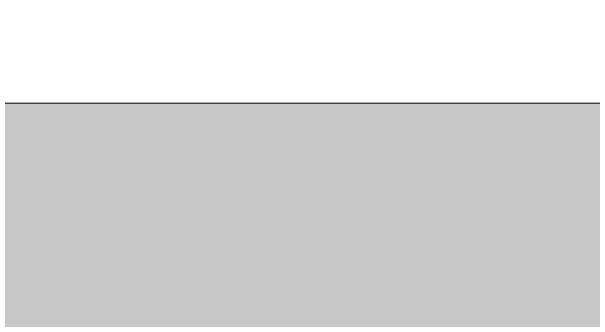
# Model space of a CAD drawing. Header units: inches. Extents: x -4110 to -1807, y 11006 to 12281.
# Drawn here: x -3826.691 to -3824.013, y 11751.688 to 11753.11 of the extents above; entities that cross this region are included whole.
import ezdxf

# ---------------------------------------------------------------- set-up
doc = ezdxf.new("R2010")
doc.units = ezdxf.units.IN
doc.header["$MEASUREMENT"] = 0
doc.layers.add('A-WALL', color=113, linetype='Continuous', lineweight=18)
doc.layers.add('A-WALL-PATT-5', color=111, linetype='Continuous', lineweight=9)

msp = doc.modelspace()

# ---------------------------------------------------------------- hatches: boundary and pattern name
at = {"layer": 'A-WALL-PATT-5'}
h = msp.add_hatch(dxfattribs=at)
h.set_pattern_fill('FP_22', color=256, style=0, pattern_type=2)
h.set_pattern_definition([(45, (0, 0), (-6.335677, 6.335677), []), (45, (0, 9.6), (-6.335677, 6.335677), [])])
h.paths.add_polyline_path([(-3555.317, 11752.6894), (-3501.6737, 11752.6894), (-3501.6737, 11753.1894), (-3852.4737, 11753.1894), (-3852.4737, 11752.6894), (-3555.3421, 11752.6894)], flags=0)
h = msp.add_hatch(dxfattribs=at)
h.set_pattern_fill('FP_2', color=256, style=0, pattern_type=2)
h.set_pattern_definition([(161.57, (0.32, 0.32), (-2.560496185, -0.000537386), [0, -18.214, 2.022, 0]), (18.43, (-0.32, 0.32), (-2.560496185, 0.000537386), [0, -18.214, 2.022, 0]), (108.43, (0.32, 0.32), (1.27922091, -6.400876726), [6.07, -14.166]), (71.57, (-0.32, 0.32), (1.27922091, 6.400876726), [6.07, -14.166])])
h.paths.add_polyline_path([(-3622.9476, 11747.1894), (-3504.6737, 11747.1894), (-3504.6737, 11747.4394), (-3501.6737, 11747.4394), (-3501.6737, 11752.6894), (-3852.4737, 11752.6894), (-3852.4737, 11747.1894), (-3690.3061, 11747.1894)], flags=0)

# ---------------------------------------------------------------- linework, layer by layer
at = {"layer": 'A-WALL'}
msp.add_line((-3852.4737, 11752.6894), (-3501.6737, 11752.6894), dxfattribs=at)

doc.saveas('drawing.dxf')
